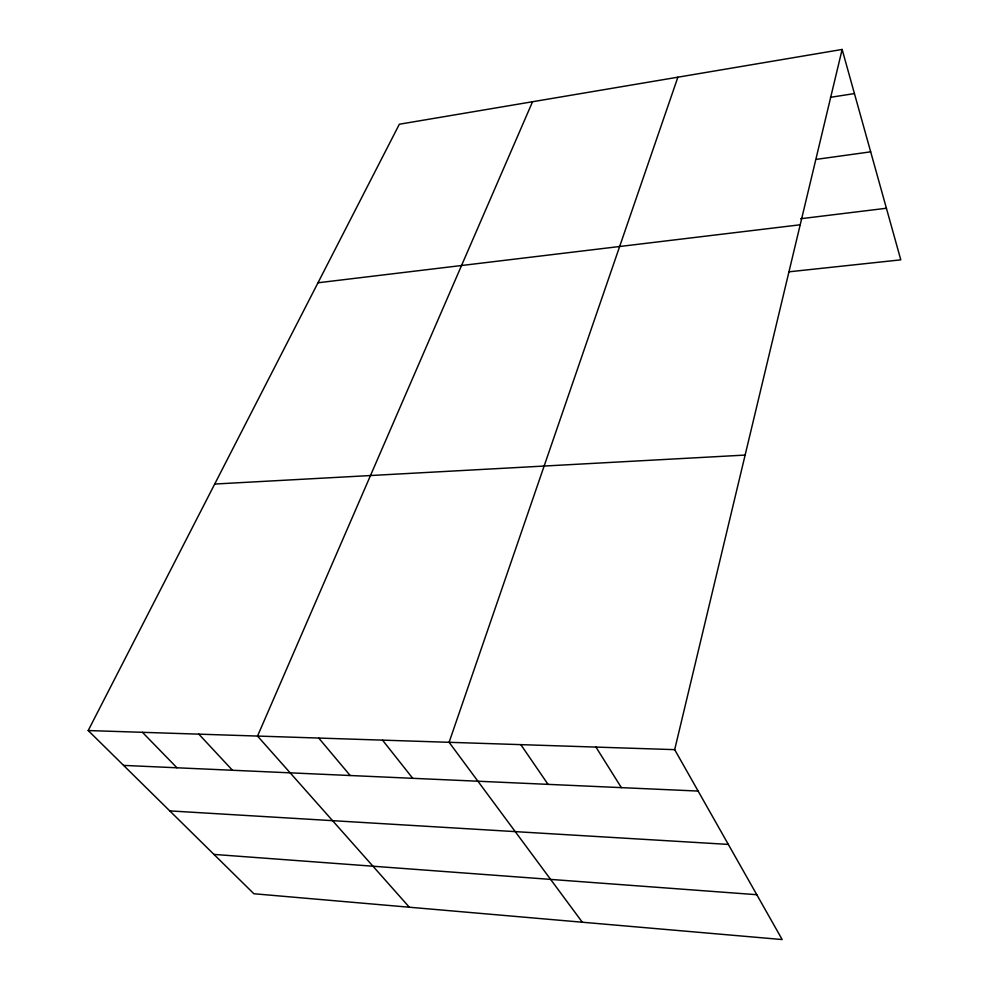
<?xml version="1.0" encoding="UTF-8"?>
<svg xmlns="http://www.w3.org/2000/svg" width="989" height="989" viewBox="0 0 989 989"><rect width="100%" height="100%" fill="white"/><g stroke="black" fill="none" stroke-linecap="round" stroke-linejoin="round"><path stroke-width="1.48" d="M674.683 749.65L842.134 49.45L399.346 124.231L88.206 730.55L253.876 893.747L782.175 939.55L674.683 749.65L88.206 730.55M677.885 77.191L449.105 742.306L582.311 922.218M532.552 101.731L257.536 736.063L409.335 907.222M830.451 97.318L854.434 93.584M816.63 159.316L870.679 151.836M800.657 218.73L886.416 208.259M317.976 282.78L800.2 224.787M788.851 271.827L900.794 259.847L842.134 49.45M214.7 484.041L745.125 455.076M123.588 765.399L698.123 791.064M169.762 810.893L728.324 844.408M213.945 854.409L756.795 894.711M142.428 732.317L176.982 767.785M198.826 734.147L232.464 770.258M318.718 738.054L350.193 775.524M382.508 740.131L412.734 778.318M520.832 744.643L548.042 784.364M595.934 747.078L621.376 787.64"/></g></svg>
